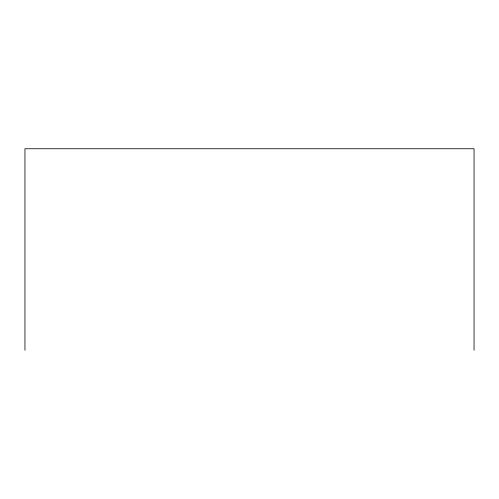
<?xml version="1.0" encoding="UTF-8"?>
<svg xmlns="http://www.w3.org/2000/svg" width="499" height="499" viewBox="0 0 499 499"><rect width="100%" height="100%" fill="white"/><g stroke="black" fill="none" stroke-linecap="round" stroke-linejoin="round"><path stroke-width="0.75" d="M474.05 350.254L474.05 148.746L24.95 148.746L24.95 350.254"/></g></svg>
